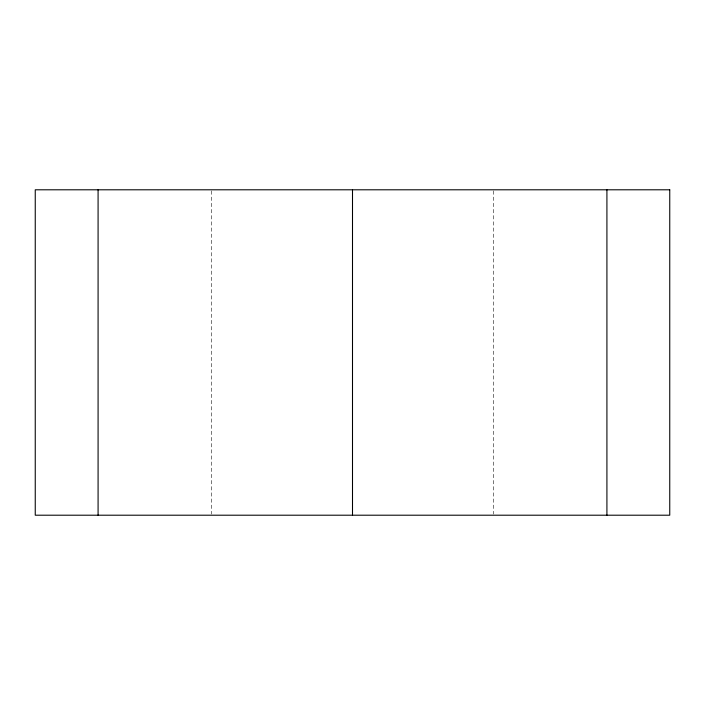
<?xml version="1.0" encoding="UTF-8"?>
<svg xmlns="http://www.w3.org/2000/svg" width="705" height="705" viewBox="0 0 705 705"><rect width="100%" height="100%" fill="white"/><g stroke="black" fill="none" stroke-linecap="round" stroke-linejoin="round"><path stroke-width="0.53" stroke-dasharray="3.52 2.64" d="M493.694 190.896L493.694 514.104M211.306 190.896L211.306 514.104"/><path stroke-width="1.06" d="M606.917 189.795L606.917 515.205M352.5 189.795L352.5 515.205M98.083 189.795L98.083 515.205M669.75 189.795L35.25 189.795L35.25 515.205L669.75 515.205L669.75 189.795"/></g></svg>
